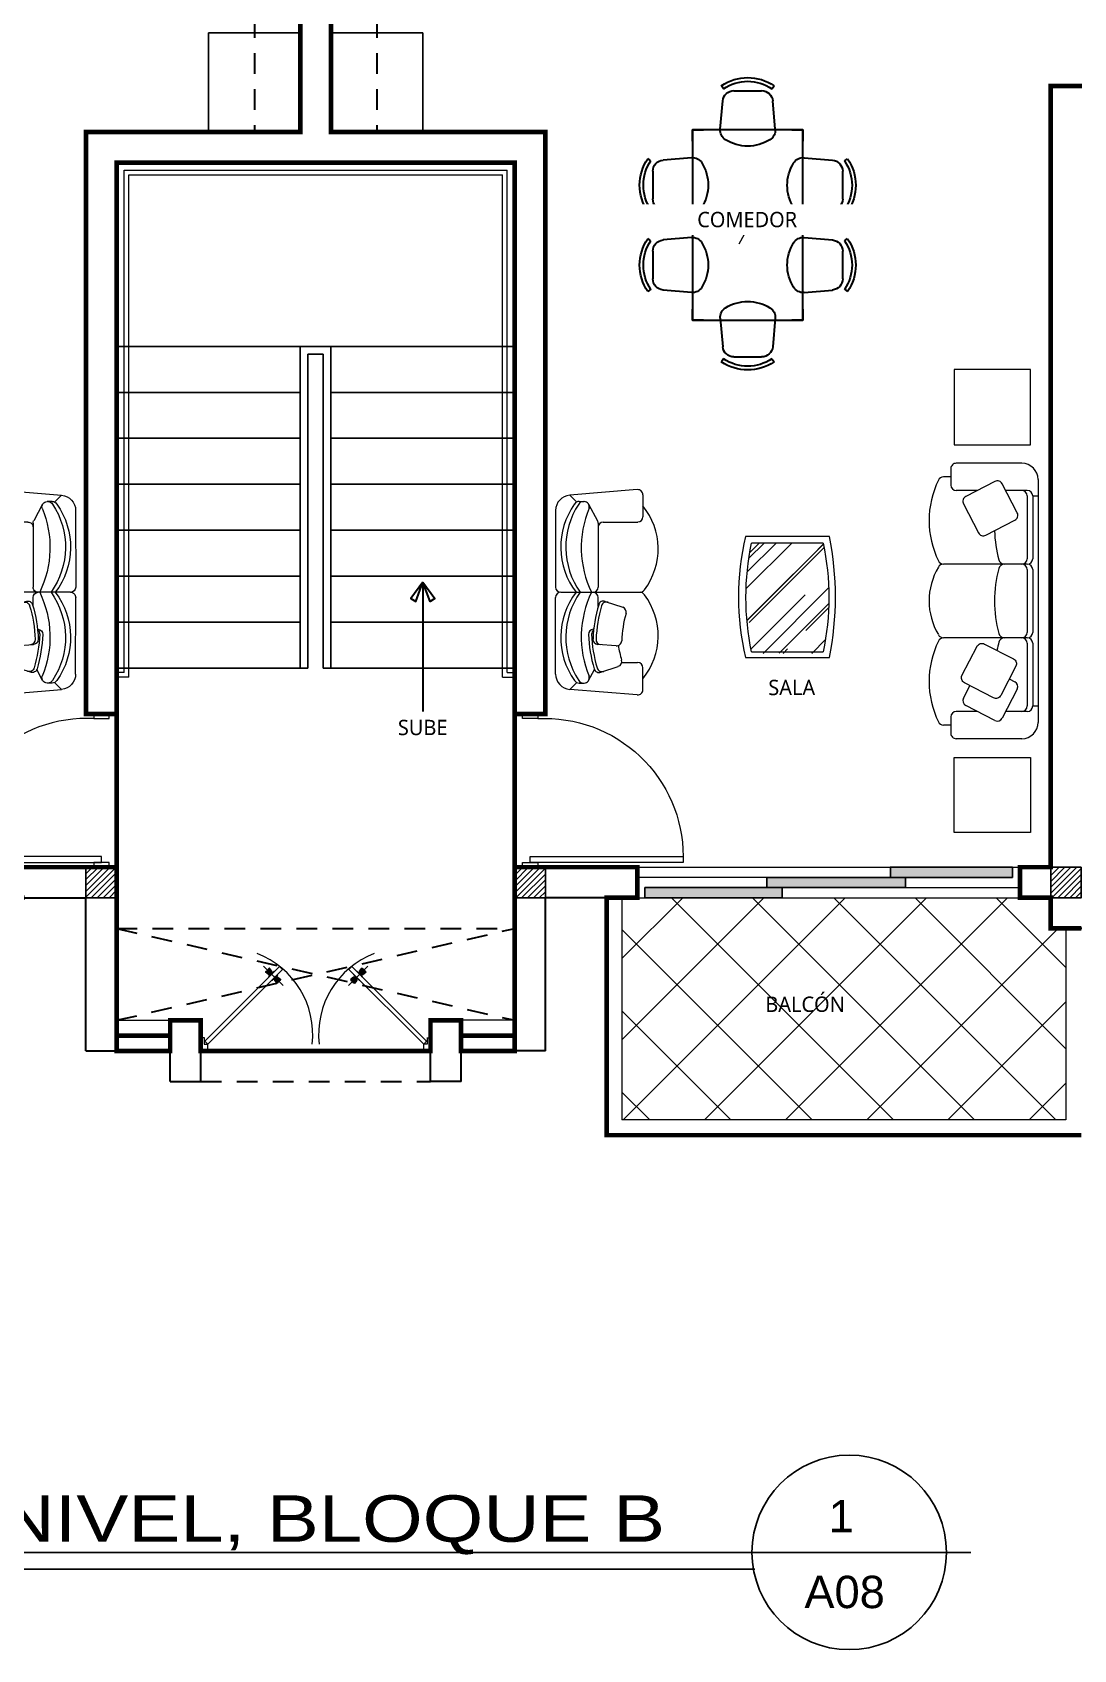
# Model space of a CAD drawing. Header units: feet. Extents: x -417 to 46, y -646 to -218.
# Drawn here: x -98.88 to -92.08, y -444.06 to -433.5 of the extents above; entities that cross this region are included whole.
import ezdxf
from ezdxf.enums import TextEntityAlignment as Align

# ---------------------------------------------------------------- set-up
doc = ezdxf.new("R2010")
doc.units = ezdxf.units.FT
doc.header["$MEASUREMENT"] = 0
doc.linetypes.add('HIDDEN', pattern=[0.375, 0.25, -0.125])
for name, color, linetype in [('00-PISOS', 30, 'Continuous'), ('AGUASNEGRAS', 4, 'Continuous'), ('COCINA', 2, 'Continuous'), ('columna', 9, 'Continuous'), ('escalera', 2, 'Continuous'), ('MB3', 8, 'Continuous'), ('PERT-VENT', 2, 'Continuous'), ('RELLENO', 8, 'Continuous'), ('textos', 7, 'Continuous'), ('TEXXT', 8, 'Continuous')]:
    doc.layers.add(name, color=color, linetype=linetype)
for name, color, linetype, lineweight in [('A-WALL', 4, 'Continuous', 25), ('closet', 8, 'Continuous', 5), ('FURN', 2, 'Continuous', 30), ('muebles', 2, 'Continuous', 5), ('muros', 4, 'Continuous', 50), ('P-SANR-FIXT', 2, 'Continuous', 9), ('Piso', 8, 'Continuous', 9), ('PUERTA', 8, 'Continuous', 9), ('puertas', 8, 'Continuous', 9), ('TXT', 2, 'Continuous', 9), ('ventana', 160, 'Continuous', 5)]:
    doc.layers.add(name, color=color, linetype=linetype, lineweight=lineweight)
doc.layers.add('CRISTAL', color=7, linetype='Continuous', true_color=0x0061c2)
doc.styles.add('ads', font='trebuc.ttf', dxfattribs={"height": 0.14})
doc.styles.add('DAMIAN', font='arial.ttf', dxfattribs={"height": 0.12})

# ---------------------------------------------------------------- blocks, each defined once
blk = doc.blocks.new('A$C4D292AF4')
at = {"layer": 'puertas'}
for points in [[(0.03, 0.05), (0.07, 0.05), (0.07, 1.05), (0.03, 1.05)], [(0, 0), (0.03, 0), (0.03, 0.1), (0, 0.1)], [(0.97, 0), (1, 0), (1, 0.1), (0.97, 0.1)]]:
    blk.add_lwpolyline(points, close=True, dxfattribs=at)
blk.add_arc((0.068, 0.147), 0.903, 357.0481, 89.8556, dxfattribs=at)
blk = doc.blocks.new('PUERTA DOBLE')
at = {"layer": 'PUERTA'}
for p, q in [((957.165, -2898.551), (957.816, -2897.899)), ((957.842, -2897.925), (957.19, -2898.576)), ((957.675, -2897.896), (957.846, -2898.067)), ((957.695, -2897.946), (957.711, -2897.932)), ((957.695, -2897.946), (957.695, -2897.948)), ((957.695, -2897.948), (957.695, -2897.949)), ((957.723, -2897.97), (957.695, -2897.948)), ((957.72, -2897.97), (957.695, -2897.949)), ((957.696, -2897.943), (957.709, -2897.931)), ((957.697, -2897.945), (957.696, -2897.943)), ((957.724, -2897.969), (957.696, -2897.946)), ((957.727, -2897.965), (957.7, -2897.941)), ((957.709, -2897.931), (957.705, -2897.934)), ((957.705, -2897.935), (957.705, -2897.934)), ((957.731, -2897.961), (957.706, -2897.936)), ((957.723, -2897.917), (957.709, -2897.931)), ((957.709, -2897.931), (957.713, -2897.926)), ((957.725, -2897.916), (957.711, -2897.932)), ((957.713, -2897.926), (957.714, -2897.926)), ((957.739, -2897.953), (957.715, -2897.927)), ((957.744, -2897.948), (957.72, -2897.922)), ((957.723, -2897.917), (957.723, -2897.918)), ((957.723, -2897.97), (957.735, -2897.957)), ((957.724, -2897.99), (957.732, -2897.977)), ((957.727, -2897.916), (957.725, -2897.916)), ((957.748, -2897.945), (957.725, -2897.917)), ((957.749, -2897.944), (957.726, -2897.916)), ((957.726, -2897.989), (957.736, -2897.973)), ((957.728, -2897.916), (957.727, -2897.916)), ((957.749, -2897.941), (957.728, -2897.916)), ((957.73, -2897.966), (957.737, -2897.959)), ((957.733, -2897.97), (957.73, -2897.966)), ((957.733, -2897.97), (957.73, -2897.966)), ((957.734, -2897.969), (957.731, -2897.965)), ((957.736, -2897.967), (957.732, -2897.964)), ((957.732, -2897.981), (957.738, -2897.971)), ((957.732, -2897.977), (957.733, -2897.977)), ((957.733, -2897.97), (957.74, -2897.961)), ((957.738, -2897.965), (957.734, -2897.961)), ((957.749, -2897.944), (957.735, -2897.957)), ((957.745, -2897.951), (957.737, -2897.959)), ((957.739, -2897.976), (957.74, -2897.969)), ((957.749, -2897.954), (957.74, -2897.961)), ((957.743, -2897.959), (957.74, -2897.956)), ((957.745, -2897.957), (957.743, -2897.953)), ((957.744, -2897.97), (957.743, -2897.966)), ((957.747, -2897.956), (957.744, -2897.952)), ((957.749, -2897.965), (957.744, -2897.964)), ((957.749, -2897.954), (957.745, -2897.951)), ((957.747, -2897.954), (957.745, -2897.952)), ((957.753, -2897.96), (957.747, -2897.961)), ((957.773, -2897.994), (957.747, -2897.968)), ((957.76, -2897.953), (957.749, -2897.959)), ((957.751, -2898.019), (957.765, -2898.009)), ((957.766, -2897.947), (957.752, -2897.957)), ((957.753, -2898.016), (957.769, -2898.006)), ((957.756, -2897.954), (957.755, -2897.954)), ((957.769, -2897.945), (957.756, -2897.954)), ((957.759, -2898.01), (957.771, -2898.004)), ((957.766, -2898.003), (957.773, -2898.002)), ((957.772, -2897.998), (957.776, -2897.998)), ((957.772, -2898.009), (957.78, -2898)), ((957.772, -2898.019), (957.785, -2898.006)), ((957.772, -2898.009), (957.776, -2898.012)), ((957.772, -2898.009), (957.776, -2898.011)), ((957.773, -2898.008), (957.777, -2898.011)), ((957.775, -2898.007), (957.778, -2898.009)), ((957.776, -2897.994), (957.777, -2897.997)), ((957.776, -2898.012), (957.783, -2898.004)), ((957.777, -2898.004), (957.78, -2898.007)), ((957.788, -2897.994), (957.78, -2898)), ((957.782, -2897.987), (957.781, -2897.995)), ((957.781, -2898.01), (957.805, -2898.035)), ((957.782, -2897.998), (957.785, -2898.002)), ((957.788, -2897.981), (957.783, -2897.992)), ((957.791, -2897.997), (957.783, -2898.004)), ((957.784, -2897.996), (957.788, -2897.999)), ((957.795, -2897.975), (957.785, -2897.99)), ((957.797, -2897.993), (957.785, -2898.006)), ((957.786, -2897.994), (957.79, -2897.997)), ((957.787, -2897.995), (957.79, -2897.998)), ((957.797, -2897.973), (957.788, -2897.986)), ((957.788, -2897.994), (957.79, -2897.997)), ((957.789, -2898.002), (957.814, -2898.026)), ((957.795, -2897.997), (957.794, -2897.997)), ((957.794, -2897.998), (957.819, -2898.021)), ((957.796, -2897.995), (957.824, -2898.017)), ((957.798, -2897.971), (957.797, -2897.97)), ((957.797, -2897.973), (957.798, -2897.971)), ((957.801, -2897.993), (957.825, -2898.012)), ((957.816, -2897.899), (957.842, -2897.925)), ((958.586, -2897.896), (958.415, -2898.067)), ((958.445, -2897.899), (958.419, -2897.925)), ((958.419, -2897.925), (959.071, -2898.576)), ((958.46, -2897.993), (958.436, -2898.012)), ((958.465, -2897.995), (958.437, -2898.017)), ((958.467, -2897.998), (958.442, -2898.021)), ((959.096, -2898.551), (958.445, -2897.899)), ((958.472, -2898.002), (958.447, -2898.026)), ((958.48, -2898.01), (958.456, -2898.035)), ((958.463, -2897.971), (958.464, -2897.97)), ((958.463, -2897.973), (958.463, -2897.971)), ((958.463, -2897.973), (958.473, -2897.986)), ((958.464, -2897.993), (958.476, -2898.006)), ((958.466, -2897.975), (958.475, -2897.99)), ((958.466, -2897.997), (958.467, -2897.997)), ((958.469, -2897.997), (958.478, -2898.004)), ((958.473, -2897.994), (958.471, -2897.997)), ((958.474, -2897.994), (958.471, -2897.997)), ((958.474, -2897.995), (958.471, -2897.998)), ((958.473, -2897.981), (958.478, -2897.992)), ((958.473, -2897.994), (958.481, -2898)), ((958.477, -2897.996), (958.473, -2897.999)), ((958.479, -2897.998), (958.475, -2898.002)), ((958.488, -2898.019), (958.476, -2898.006)), ((958.485, -2898.012), (958.478, -2898.004)), ((958.479, -2897.987), (958.48, -2897.995)), ((958.484, -2898.004), (958.48, -2898.007)), ((958.488, -2898.009), (958.481, -2898)), ((958.486, -2898.007), (958.483, -2898.009)), ((958.485, -2897.994), (958.484, -2897.997)), ((958.487, -2898.008), (958.484, -2898.011)), ((958.488, -2897.998), (958.485, -2897.998)), ((958.488, -2898.009), (958.485, -2898.012)), ((958.488, -2898.009), (958.485, -2898.011)), ((958.495, -2898.003), (958.487, -2898.002)), ((958.488, -2897.994), (958.514, -2897.968)), ((958.502, -2898.01), (958.49, -2898.004)), ((958.492, -2897.945), (958.505, -2897.954)), ((958.508, -2898.016), (958.492, -2898.006)), ((958.495, -2897.947), (958.509, -2897.957)), ((958.51, -2898.019), (958.496, -2898.009)), ((958.5, -2897.953), (958.511, -2897.959)), ((958.505, -2897.954), (958.506, -2897.954)), ((958.507, -2897.96), (958.514, -2897.961)), ((958.512, -2897.941), (958.533, -2897.916)), ((958.512, -2897.944), (958.535, -2897.916)), ((958.512, -2897.944), (958.525, -2897.957)), ((958.512, -2897.954), (958.516, -2897.951)), ((958.512, -2897.954), (958.521, -2897.961)), ((958.512, -2897.965), (958.517, -2897.964)), ((958.513, -2897.945), (958.536, -2897.917)), ((958.513, -2897.954), (958.516, -2897.952)), ((958.514, -2897.956), (958.517, -2897.952)), ((958.516, -2897.951), (958.524, -2897.959)), ((958.516, -2897.957), (958.518, -2897.953)), ((958.517, -2897.948), (958.541, -2897.922)), ((958.517, -2897.97), (958.518, -2897.966)), ((958.518, -2897.959), (958.521, -2897.956)), ((958.528, -2897.97), (958.521, -2897.961)), ((958.522, -2897.976), (958.521, -2897.969)), ((958.522, -2897.953), (958.546, -2897.927)), ((958.523, -2897.965), (958.527, -2897.961)), ((958.529, -2897.981), (958.523, -2897.971)), ((958.531, -2897.966), (958.524, -2897.959)), ((958.538, -2897.97), (958.525, -2897.957)), ((958.525, -2897.967), (958.529, -2897.964)), ((958.535, -2897.989), (958.525, -2897.973)), ((958.526, -2897.969), (958.53, -2897.965)), ((958.528, -2897.97), (958.531, -2897.966)), ((958.528, -2897.97), (958.531, -2897.966)), ((958.529, -2897.977), (958.528, -2897.977)), ((958.537, -2897.99), (958.529, -2897.977)), ((958.53, -2897.961), (958.555, -2897.936)), ((958.533, -2897.916), (958.534, -2897.916)), ((958.534, -2897.916), (958.536, -2897.916)), ((958.534, -2897.965), (958.561, -2897.941)), ((958.536, -2897.916), (958.55, -2897.932)), ((958.537, -2897.969), (958.565, -2897.946)), ((958.538, -2897.917), (958.551, -2897.931)), ((958.538, -2897.917), (958.538, -2897.918)), ((958.538, -2897.97), (958.566, -2897.948)), ((958.541, -2897.97), (958.566, -2897.949)), ((958.548, -2897.926), (958.546, -2897.926)), ((958.551, -2897.931), (958.548, -2897.926)), ((958.566, -2897.946), (958.55, -2897.932)), ((958.551, -2897.931), (958.556, -2897.934)), ((958.564, -2897.943), (958.551, -2897.931)), ((958.556, -2897.935), (958.556, -2897.934)), ((958.563, -2897.945), (958.564, -2897.943)), ((958.566, -2897.946), (958.566, -2897.948)), ((958.566, -2897.948), (958.566, -2897.949)), ((957.772, -2898.019), (957.793, -2898.046)), ((957.772, -2898.022), (957.791, -2898.046)), ((957.773, -2898.018), (957.796, -2898.045)), ((957.777, -2898.015), (957.8, -2898.04)), ((957.793, -2898.046), (957.792, -2898.046)), ((957.795, -2898.046), (957.793, -2898.046)), ((957.795, -2898.046), (957.809, -2898.03)), ((957.797, -2898.044), (957.798, -2898.044)), ((957.798, -2898.044), (957.81, -2898.031)), ((957.806, -2898.036), (957.807, -2898.036)), ((957.81, -2898.031), (957.807, -2898.036)), ((957.825, -2898.016), (957.809, -2898.03)), ((957.823, -2898.018), (957.81, -2898.031)), ((957.81, -2898.031), (957.815, -2898.028)), ((957.815, -2898.028), (957.815, -2898.026)), ((957.815, -2898.027), (957.815, -2898.027)), ((957.823, -2898.018), (957.823, -2898.017)), ((957.825, -2898.012), (957.825, -2898.014)), ((957.825, -2898.014), (957.825, -2898.016)), ((958.436, -2898.012), (958.436, -2898.014)), ((958.436, -2898.014), (958.436, -2898.016)), ((958.436, -2898.016), (958.452, -2898.03)), ((958.437, -2898.018), (958.438, -2898.017)), ((958.437, -2898.018), (958.45, -2898.031)), ((958.446, -2898.028), (958.445, -2898.026)), ((958.446, -2898.027), (958.446, -2898.027)), ((958.45, -2898.031), (958.446, -2898.028)), ((958.45, -2898.031), (958.454, -2898.036)), ((958.463, -2898.044), (958.45, -2898.031)), ((958.466, -2898.046), (958.452, -2898.03)), ((958.455, -2898.036), (958.454, -2898.036)), ((958.484, -2898.015), (958.461, -2898.04)), ((958.464, -2898.044), (958.463, -2898.044)), ((958.487, -2898.018), (958.465, -2898.045)), ((958.466, -2898.046), (958.468, -2898.046)), ((958.488, -2898.019), (958.468, -2898.046)), ((958.468, -2898.046), (958.469, -2898.046)), ((958.489, -2898.022), (958.469, -2898.046)), ((957.16, -2898.52), (957.13, -2898.52)), ((957.16, -2898.517), (957.16, -2898.576)), ((957.19, -2898.576), (957.165, -2898.551)), ((959.071, -2898.576), (959.096, -2898.551)), ((959.101, -2898.517), (959.101, -2898.576)), ((959.101, -2898.52), (959.13, -2898.52)), ((957.19, -2898.635), (957.13, -2898.635)), ((957.16, -2898.576), (957.19, -2898.576)), ((957.19, -2898.635), (957.19, -2898.576)), ((959.071, -2898.635), (959.071, -2898.576)), ((959.101, -2898.576), (959.071, -2898.576)), ((959.071, -2898.635), (959.13, -2898.635))]:
    blk.add_line(p, q, dxfattribs=at)
at = {"layer": 'PUERTA', "extrusion": (0, 0, -1)}
for centre, radius, start, end in [((-957.349, -2898.492), 0.756, 111.0667, 186.4155), ((-958.912, -2898.492), 0.756, 353.5845, 68.9333), ((-957.721, -2897.967), 0.00261, 243.4349, 296.5651), ((-957.725, -2897.992), 0.00166, 315, 45), ((-957.728, -2897.965), 0.00166, 225, 315), ((-957.734, -2897.971), 0.00261, 296.565, 26.565), ((-957.731, -2897.974), 0.00261, 153.4349, 225), ((-957.744, -2897.949), 0.00261, 116.565, 243.4349), ((-957.746, -2897.942), 0.00261, 153.4349, 225), ((-957.75, -2897.955), 0.00166, 45, 135), ((-957.753, -2897.952), 0.00261, 243.4349, 296.5651), ((-957.768, -2898.011), 0.00332, 45, 108.4349), ((-957.77, -2898.008), 0.00261, 206.565, 315), ((-957.77, -2897.946), 0.00166, 45, 135), ((-957.789, -2897.989), 0.00166, 315, 45), ((-957.785, -2897.991), 0.00261, 153.4349, 225), ((-957.792, -2897.998), 0.00166, 45, 135), ((-957.799, -2897.995), 0.00166, 44.6517, 134.6517), ((-958.461, -2897.995), 0.00166, 45.3483, 135.3483), ((-958.468, -2897.998), 0.00166, 45, 135), ((-958.472, -2897.989), 0.00166, 135, 225), ((-958.475, -2897.991), 0.00261, 315, 26.5651), ((-958.491, -2898.008), 0.00261, 225, 333.435), ((-958.491, -2897.946), 0.00166, 45, 135), ((-958.493, -2898.011), 0.00332, 71.5651, 135), ((-958.508, -2897.952), 0.00261, 243.4349, 296.5651), ((-958.511, -2897.955), 0.00166, 45, 135), ((-958.515, -2897.942), 0.00261, 315, 26.5651), ((-958.517, -2897.949), 0.00261, 296.5651, 63.435), ((-958.53, -2897.974), 0.00261, 315, 26.5651), ((-958.527, -2897.971), 0.00261, 153.435, 243.435), ((-958.532, -2897.965), 0.00166, 225, 315), ((-958.536, -2897.992), 0.00166, 135, 225), ((-958.54, -2897.967), 0.00261, 243.4349, 296.5651), ((-957.75, -2898.017), 0.00166, 225, 315), ((-957.773, -2898.021), 0.00166, 315, 45), ((-957.777, -2898.014), 0.00261, 296.565, 26.565), ((-958.484, -2898.014), 0.00261, 153.435, 243.435), ((-958.487, -2898.021), 0.00166, 135, 225), ((-958.511, -2898.017), 0.00166, 225, 315)]:
    blk.add_arc(centre, radius, start, end, dxfattribs=at)
blk = doc.blocks.new('A$C074D4DC8')
at = {"layer": 'FURN'}
blk.add_line((0.0418, 0.3424), (0.0418, -0.1979), dxfattribs=at)
for points in [[(0.0418, 0.3424), (-0.0084, 0.2735), (0.0117, 0.2615), (0.0418, 0.3424)], [(0.0418, 0.3424), (0.0919, 0.2735), (0.0719, 0.2615), (0.0418, 0.3424)]]:
    blk.add_lwpolyline(points, dxfattribs=at)
blk = doc.blocks.new('A$C45091238')
for points in [[(0.846, 0.067), (1.753, 0.067), (1.753, 0.133), (0.846, 0.133)], [(1.653, 0.133), (2.45, 0.133), (2.45, 0.2), (1.653, 0.2)], [(0.05, 0), (0.946, 0), (0.946, 0.067), (0.05, 0.067)]]:
    blk.add_hatch(color=256).paths.add_polyline_path(points)
at = {"layer": 'PERT-VENT', "extrusion": (-6.28888e-16, -1.94037e-15, -1)}
for points in [[(-0.846, 0.067), (-1.753, 0.067), (-1.753, 0.133), (-0.846, 0.133)], [(-1.653, 0.133), (-2.45, 0.133), (-2.45, 0.2), (-1.653, 0.2)], [(-0.05, 0), (-0.946, 0), (-0.946, 0.067), (-0.05, 0.067)]]:
    blk.add_lwpolyline(points, close=True, dxfattribs=at)
at = {"layer": 'Piso'}
for p, q in [((0, 0.2), (2.5, 0.2)), ((0, 0), (2.5, 0))]:
    blk.add_line(p, q, dxfattribs=at)
at = {"layer": 'Piso', "extrusion": (-6.28888e-16, -1.94037e-15, -1)}
for p, q in [((0.896, 0.133), (0, 0.133)), ((1.753, 0.067), (2.5, 0.067))]:
    blk.add_line(p, q, dxfattribs=at)
blk = doc.blocks.new('A$C6E953964')
at = {"layer": 'muebles'}
for p, q in [((1.358, 1.876), (1.206, 1.724)), ((1.432, 1.873), (1.859, 1.37)), ((1.316, 1.543), (1.206, 1.653)), ((1.527, 1.466), (1.366, 1.546)), ((1.666, 1.438), (1.552, 1.404)), ((1.751, 1.39), (1.716, 1.426)), ((1.239, 1.39), (1.356, 1.253)), ((1.859, 1.37), (1.763, 1.37)), ((1.252, 0.639), (0.704, 1.187)), ((1.008, 1.008), (0.928, 1.169)), ((1.279, 1.121), (1.282, 1.118)), ((1.85, 1.167), (1.323, 0.639)), ((1.091, 0.994), (1.029, 0.932)), ((0.519, 0.422), (0.959, 0.862)), ((0.015, 0.533), (0.167, 0.686)), ((0.475, 0.449), (0.238, 0.686)), ((0.724, 0.041), (1.252, 0.568)), ((0.018, 0.459), (0.521, 0.032)), ((0.453, 0.225), (0.506, 0.401)), ((0.501, 0.14), (0.465, 0.175)), ((0.521, 0.032), (0.521, 0.128))]:
    blk.add_line(p, q, dxfattribs=at)
for centre, radius, start, end in [((1.393, 1.841), 0.05, 40.2921, 135), ((1.346, 1.144), 0.659, 95.5762, 172.3053), ((1.241, 1.689), 0.05, 135, 225), ((0.355, 2.044), 1.078, 323.4757, 331.2045), ((1.343, 1.501), 0.05, 63.7448, 151.2045), ((1.478, 1.435), 0.05, 331.5028, 63.7448), ((1.505, 1.421), 0.05, 331.5542, 63.7448), ((1.68, 1.39), 0.05, 45, 153.7448), ((1.686, 1.385), 0.05, 343.3506, 45), ((0.429, 2.18), 1.078, 298.7955, 313.14), ((0.711, 1.797), 1.001, 289.1764, 337.4282), ((0.992, 1.521), 0.758, 279.5275, 348.5153), ((1.054, 1.459), 0.72, 277.3329, 350.6734), ((1.201, 1.357), 0.05, 40.5997, 133.14), ((0.355, 2.044), 1.328, 317.1583, 331.5028), ((1.299, 1.243), 0.05, 312.8417, 40.5997), ((0.355, 2.044), 1.358, 317.2097, 331.5542), ((1.716, 1.355), 0.05, 345.2193, 45), ((1.744, 1.273), 0.15, 315, 40.2921), ((0.747, 0.545), 0.659, 97.6947, 174.4238), ((0.67, 1.15), 0.05, 45, 103.6093), ((0.741, 1.221), 0.05, 166.3907, 225), ((0.973, 1.192), 0.05, 118.7955, 206.2552), ((0.429, 2.18), 1.328, 298.4972, 312.8417), ((0.429, 2.18), 1.358, 298.4458, 312.7903), ((1.315, 1.156), 0.05, 229.4003, 317.2097), ((1.292, 1.175), 0.05, 262.286, 317.1583), ((1.318, 1.22), 0.05, 312.7903, 40.5997), ((1.039, 1.057), 0.05, 206.2552, 298.4972), ((1.053, 1.03), 0.05, 206.2552, 298.4458), ((0.094, 1.18), 1.001, 292.5718, 340.8236), ((0.994, 0.826), 0.05, 45, 135), ((1.065, 0.897), 0.05, 135, 225), ((0.202, 0.65), 0.05, 45, 135), ((0.37, 0.899), 0.758, 281.4847, 350.4725), ((0.432, 0.837), 0.72, 279.3266, 352.6671), ((1.217, 0.604), 0.05, 315, 45), ((1.287, 0.674), 0.05, 225, 315), ((0.05, 0.498), 0.05, 135, 229.7079), ((0.51, 0.484), 0.05, 225, 315), ((0.554, 0.387), 0.05, 135, 163.0552), ((0.501, 0.211), 0.05, 116.2552, 225), ((0.507, 0.205), 0.05, 225, 286.6494), ((0.536, 0.175), 0.05, 225, 284.7807), ((0.618, 0.147), 0.15, 229.7079, 315)]:
    blk.add_arc(centre, radius, start, end, dxfattribs=at)
blk = doc.blocks.new('A$C5D053580')
at = {"color": 8}
for p, q in [((0.761, 1.017), (0.69, 1.123)), ((0.845, 0.914), (0.753, 1.083)), ((0.855, 1.016), (0.772, 1.159))]:
    blk.add_line(p, q, dxfattribs=at)
at = {"layer": 'FURN'}
for p, q in [((0.608, 2.04, -0.375), (0.592, 2.062, -0.375)), ((0.884, 2.026, -0.375), (0.683, 2.026, -0.375)), ((0.96, 2.04, -0.375), (0.975, 2.062, -0.375)), ((0.585, 1.746, -0.375), (0.602, 1.952, -0.375)), ((0.983, 1.746, -0.375), (0.965, 1.952, -0.375)), ((0.082, 1.516, -0.375), (0.059, 1.532, -0.375)), ((0.375, 1.54, -0.375), (0.169, 1.522, -0.375)), ((1.192, 1.54, -0.375), (1.398, 1.523, -0.375)), ((1.486, 1.517, -0.375), (1.508, 1.533, -0.375)), ((0.095, 1.441, -0.375), (0.095, 1.24, -0.375)), ((1.472, 1.442, -0.375), (1.472, 1.241, -0.375)), ((0.082, 1.164, -0.375), (0.059, 1.149, -0.375)), ((0.375, 1.141, -0.375), (0.169, 1.159, -0.375)), ((1.192, 1.142, -0.375), (1.398, 1.16, -0.375)), ((1.486, 1.165, -0.375), (1.508, 1.15, -0.375)), ((0.082, 0.937, -0.375), (0.059, 0.953, -0.375)), ((0.375, 0.96, -0.375), (0.169, 0.943, -0.375)), ((1.192, 0.96, -0.375), (1.398, 0.943, -0.375)), ((1.486, 0.937, -0.375), (1.508, 0.953, -0.375)), ((0.095, 0.862, -0.375), (0.095, 0.661, -0.375)), ((1.472, 0.862, -0.375), (1.472, 0.661, -0.375)), ((0.082, 0.585, -0.375), (0.059, 0.57, -0.375)), ((0.375, 0.562, -0.375), (0.169, 0.58, -0.375)), ((1.192, 0.562, -0.375), (1.398, 0.58, -0.375)), ((1.486, 0.585, -0.375), (1.508, 0.57, -0.375)), ((0.585, 0.375, -0.375), (0.602, 0.169, -0.375)), ((0.983, 0.375, -0.375), (0.965, 0.169, -0.375)), ((0.608, 0.082, -0.375), (0.592, 0.059, -0.375)), ((0.884, 0.095, -0.375), (0.683, 0.095, -0.375)), ((0.96, 0.082, -0.375), (0.975, 0.059, -0.375))]:
    blk.add_line(p, q, dxfattribs=at)
at = {"layer": 'FURN', "linetype": 'Continuous'}
for p, q in [((0.384, 1.741, 0.375), (1.184, 1.741, 0.375)), ((0.384, 0.361, 0.375), (0.384, 1.741, 0.375)), ((1.184, 1.741, 0.375), (1.184, 0.361, 0.375)), ((1.184, 0.361, 0.375), (0.384, 0.361, 0.375))]:
    blk.add_line(p, q, dxfattribs=at)
at = {"layer": 'FURN'}
for centre, radius, start, end in [((0.784, 1.782, -0.375), 0.339, 55.6197, 124.3803), ((0.683, 1.945, -0.375), 0.0813, 90, 175.0303), ((0.784, 1.782, -0.375), 0.312, 55.6197, 124.3803), ((0.884, 1.945, -0.375), 0.0813, 4.9697, 90), ((0.665, 1.739, -0.375), 0.0813, 175.0303, 238.407), ((0.784, 1.931, -0.375), 0.307, 238.407, 301.593), ((0.902, 1.739, -0.375), 0.0813, 301.593, 4.9697), ((0.339, 1.34, -0.375), 0.339, 145.6197, 214.3803), ((0.382, 1.459, -0.375), 0.0813, 31.593, 94.9697), ((1.185, 1.46, -0.375), 0.0813, 85.0303, 148.407), ((1.229, 1.341, -0.375), 0.339, 325.6197, 34.3803), ((0.339, 1.34, -0.375), 0.312, 145.6197, 214.3803), ((0.176, 1.441, -0.375), 0.0813, 94.9697, 180), ((0.19, 1.34, -0.375), 0.307, 328.407, 31.593), ((1.378, 1.341, -0.375), 0.307, 148.407, 211.593), ((1.391, 1.442, -0.375), 0.0813, 0, 85.0303), ((1.229, 1.341, -0.375), 0.312, 325.6197, 34.3803), ((0.176, 1.24, -0.375), 0.0813, 180, 265.0303), ((0.382, 1.222, -0.375), 0.0813, 265.0303, 328.407), ((1.185, 1.223, -0.375), 0.0813, 211.593, 274.9697), ((1.391, 1.241, -0.375), 0.0813, 274.9697, 0), ((0.339, 0.761, -0.375), 0.339, 145.6197, 214.3803), ((0.176, 0.862, -0.375), 0.0813, 94.9697, 180), ((0.382, 0.88, -0.375), 0.0813, 31.593, 94.9697), ((1.185, 0.88, -0.375), 0.0813, 85.0303, 148.407), ((1.391, 0.862, -0.375), 0.0813, 0, 85.0303), ((1.229, 0.761, -0.375), 0.339, 325.6197, 34.3803), ((0.339, 0.761, -0.375), 0.312, 145.6197, 214.3803), ((0.19, 0.761, -0.375), 0.307, 328.407, 31.593), ((1.378, 0.761, -0.375), 0.307, 148.407, 211.593), ((1.229, 0.761, -0.375), 0.312, 325.6197, 34.3803), ((0.176, 0.661, -0.375), 0.0813, 180, 265.0303), ((0.382, 0.643, -0.375), 0.0813, 265.0303, 328.407), ((1.185, 0.643, -0.375), 0.0813, 211.593, 274.9697), ((1.391, 0.661, -0.375), 0.0813, 274.9697, 0), ((0.784, 0.19, -0.375), 0.307, 58.407, 121.593), ((0.665, 0.382, -0.375), 0.0813, 121.593, 184.9697), ((0.902, 0.382, -0.375), 0.0813, 355.0303, 58.407), ((0.683, 0.176, -0.375), 0.0813, 184.9697, 270), ((0.884, 0.176, -0.375), 0.0813, 270, 355.0303), ((0.784, 0.339, -0.375), 0.339, 235.6197, 304.3803), ((0.784, 0.339, -0.375), 0.312, 235.6197, 304.3803)]:
    blk.add_arc(centre, radius, start, end, dxfattribs=at)
at = {"layer": 'FURN', "linetype": 'Continuous'}
for points in [[(0.384, 1.741, -0.375), (0.384, 1.741, 0.375), (0.384, 1.661, 0.375), (0.384, 1.701, -0.375)], [(0.464, 1.741, 0.375), (0.424, 1.741, -0.375), (0.384, 1.741, -0.375), (0.384, 1.741, 0.375)], [(1.184, 0.361, 0.425), (0.384, 0.361, 0.425), (0.384, 1.741, 0.425), (1.184, 1.741, 0.425)], [(1.104, 1.741, 0.375), (1.144, 1.741, -0.375), (1.184, 1.741, -0.375), (1.184, 1.741, 0.375)], [(1.184, 1.741, -0.375), (1.184, 1.741, 0.375), (1.184, 1.661, 0.375), (1.184, 1.701, -0.375)], [(0.384, 0.361, -0.375), (0.384, 0.361, 0.375), (0.384, 0.441, 0.375), (0.384, 0.401, -0.375)], [(0.464, 0.361, 0.375), (0.424, 0.361, -0.375), (0.384, 0.361, -0.375), (0.384, 0.361, 0.375)], [(1.104, 0.361, 0.375), (1.144, 0.361, -0.375), (1.184, 0.361, -0.375), (1.184, 0.361, 0.375)], [(1.184, 0.361, -0.375), (1.184, 0.361, 0.375), (1.184, 0.441, 0.375), (1.184, 0.401, -0.375)]]:
    blk.add_3dface(points, dxfattribs=at)
blk = doc.blocks.new('A$C4CC40D8E')
at = {"layer": 'muebles'}
for p, q in [((0.15, 2.525, 0.013), (0.75, 2.525, 0.013)), ((0, 0.15, 0.013), (0, 2.375, 0.013)), ((0.8, 2.325, 0.013), (0.8, 2.475, 0.013)), ((0.8, 2.4, 0.013), (0.868, 2.4, 0.013)), ((0.05, 2.225, 0.013), (0, 2.225, 0.013)), ((0.05, 1.65, 0.013), (0.05, 2.225, 0.013)), ((0.1, 2.275, 0.013), (0.297, 2.275, 0.013)), ((0.1, 1.65, 0.013), (0.1, 2.225, 0.013)), ((0.191, 2.07, 0.013), (0.329, 2.337, 0.013)), ((0.396, 2.358, 0.013), (0.663, 2.221, 0.013)), ((0.557, 2.275, 0.013), (0.75, 2.275, 0.013)), ((0.684, 2.153, 0.013), (0.625, 2.039, 0.013)), ((0.264, 1.976, 0.013), (0.213, 2.003, 0.013)), ((0.05, 0.975, 0.013), (0.05, 1.55, 0.013)), ((0.1, 1.6, 0.013), (0.869, 1.6, 0.013)), ((0.1, 0.975, 0.013), (0.1, 1.55, 0.013)), ((0.1, 0.925, 0.013), (0.869, 0.925, 0.013)), ((0.05, 0.3, 0.013), (0.05, 0.875, 0.013)), ((0.1, 0.3, 0.013), (0.1, 0.875, 0.013)), ((0.05, 0.3, 0.013), (0, 0.3, 0.013)), ((0.1, 0.25, 0.013), (0.297, 0.25, 0.013)), ((0.557, 0.25, 0.013), (0.75, 0.25, 0.013)), ((0.8, 0.05, 0.013), (0.8, 0.2, 0.013)), ((0.8, 0.125, 0.013), (0.868, 0.125, 0.013)), ((0.15, 0, 0.013), (0.75, 0, 0.013))]:
    blk.add_line(p, q, dxfattribs=at)
at = {"layer": 'muebles', "elevation": 0.013}
for points in [[(0.698, 1.945), (0.56, 1.678, -0.414214), (0.493, 1.657), (0.226, 1.794, -0.414214), (0.205, 1.861), (0.342, 2.128, -0.414214), (0.41, 2.15), (0.676, 2.012, -0.414214)], [(0.684, 0.372), (0.547, 0.638, 0.414214), (0.48, 0.66), (0.213, 0.522, 0.414214), (0.191, 0.455), (0.329, 0.188, 0.414214), (0.396, 0.167), (0.663, 0.304, 0.414214)]]:
    blk.add_lwpolyline(points, format="xyb", close=True, dxfattribs=at)
at = {"layer": 'muebles'}
for centre, radius, start, end in [((0.15, 2.375, 0.013), 0.15, 90, 180), ((0.75, 2.475, 0.013), 0.05, 360, 90), ((0.868, 2.35, 0.013), 0.05, 23.8847, 90), ((0.1, 2.225, 0.013), 0.05, 90, 180), ((0.15, 2.225, 0.013), 0.05, 90, 180), ((0.373, 2.314, 0.013), 0.05, 62.7398, 152.7398), ((0.75, 2.325, 0.013), 0.05, 270, 360), ((0.162, 2, 0.013), 0.838, 333.776, 26.224), ((0.64, 2.176, 0.013), 0.05, 332.7398, 62.7398), ((0.236, 2.047, 0.013), 0.05, 152.7398, 242.7398), ((0.1, 1.65, 0.013), 0.05, 180, 270), ((0.15, 1.65, 0.013), 0.05, 180, 270), ((0.311, 1.65, 0.013), 0.05, 270, 347.1604), ((-0.718, 1.937, 0.013), 1.118, 344.5029, 348.573), ((0.1, 1.55, 0.013), 0.05, 90, 180), ((0.15, 1.55, 0.013), 0.05, 90, 180), ((0.311, 1.55, 0.013), 0.05, 12.8396, 90), ((-0.718, 1.262, 0.013), 1.118, 344.5029, 15.4971), ((0.868, 1.65, 0.013), 0.05, 270, 336.1153), ((0.869, 1.55, 0.013), 0.05, 25.9445, 90), ((0.399, 1.262, 0.013), 0.601, 329.0457, 30.9543), ((0.1, 0.975, 0.013), 0.05, 180, 270), ((0.1, 0.875, 0.013), 0.05, 90, 180), ((0.15, 0.975, 0.013), 0.05, 180, 270), ((0.15, 0.875, 0.013), 0.05, 90, 180), ((0.311, 0.975, 0.013), 0.05, 270, 347.1604), ((0.311, 0.875, 0.013), 0.05, 12.8396, 90), ((0.868, 0.875, 0.013), 0.05, 23.8847, 90), ((0.869, 0.975, 0.013), 0.05, 270, 334.0555), ((0.162, 0.525, 0.013), 0.838, 333.776, 26.224), ((-0.718, 0.587, 0.013), 1.118, 1.5948, 15.4971), ((0.1, 0.3, 0.013), 0.05, 180, 270), ((0.15, 0.3, 0.013), 0.05, 180, 270), ((0.15, 0.15, 0.013), 0.15, 180, 270), ((0.75, 0.2, 0.013), 0.05, 0, 90), ((0.868, 0.175, 0.013), 0.05, 270, 336.1153), ((0.75, 0.05, 0.013), 0.05, 270, 0)]:
    blk.add_arc(centre, radius, start, end, dxfattribs=at)
blk = doc.blocks.new('A$C00990124')
at = {"layer": 'RELLENO', "ltscale": 0.4}
h = blk.add_hatch(dxfattribs=at)
h.set_pattern_fill('AR-RROOF', color=256, scale=0.008831, angle=585, style=0)
h.set_pattern_definition([(315, (-222.8446, 143.9424), (0.19032512, -0.50753365), [3.3645046, -0.4486006, 1.1215015, -0.2243003]), (315, (-222.71296, 143.65215), (-0.36954794, -0.0523394), [0.6729009, -0.0740191, 1.3458018, -0.1682252]), (315, (-222.90011, 143.72828), (0.71847733, -0.93100705), [1.79440245, -0.3140204, 0.8972012, -0.2243003])])
h.paths.add_polyline_path([(0.548, 0.748), (0.08, 0.748, 0.101119), (0.08, 0.028), (0.548, 0.028, 0.101119)])
at = {"layer": 'muebles'}
for p, q in [((0.08, 0.748, 449.107), (0.548, 0.748, 449.107)), ((0.548, 0.038, 449.107), (0.08, 0.038, 449.107))]:
    blk.add_line(p, q, dxfattribs=at)
at = {"layer": 'muebles', "elevation": 449.107}
blk.add_lwpolyline([(0.04, 0.791), (0.587, 0.791, -0.117641), (0.587, 0), (0.04, 0, -0.100473), (0.04, 0.791)], format="xyb", close=True, dxfattribs=at)
at = {"layer": 'muebles'}
for centre, start, end in [((1.791, 0.393, 449.107), 168.2811, 191.7189), ((-1.162, 0.393, 449.107), 348.2811, 11.7189)]:
    blk.add_arc(centre, 1.747, start, end, dxfattribs=at)
blk = doc.blocks.new('A$C6EAA0F0B')
at = {"layer": 'CRISTAL', "const_width": 0.03}
blk.add_lwpolyline([(0, 0.1), (0.35, 0.1)], dxfattribs=at)
at = {"layer": 'P-SANR-FIXT', "extrusion": (-2.36783e-12, 8.94772e-16, -1)}
blk.add_line((0, 0.2), (0.35, 0.2), dxfattribs=at)
at = {"layer": 'P-SANR-FIXT'}
blk.add_line((0, 0), (0.35, 0), dxfattribs=at)
blk = doc.blocks.new('A$C260D6B89')
at = {"layer": 'Piso'}
h = blk.add_hatch(dxfattribs=at)
h.set_pattern_fill('NET', color=256, scale=3, angle=45, style=0)
h.set_pattern_definition([(45, (-199.40723, 127.46605), (-0.26516504, 0.26516504), []), (135, (-199.40723, 127.46605), (-0.26516504, -0.26516504), [])])
h.paths.add_polyline_path([(15.8, 0.1), (15.8, 1.35), (15.7, 1.35), (15.7, 1.55), (12.9, 1.55), (12.9, 0.1)])
at = {"layer": 'A-WALL', "lineweight": 35, "extrusion": (-2.36783e-12, 8.94772e-16, -1)}
for p, q in [((10.8, 6.55), (10.8, 9.95)), ((11, 6.55), (11, 9.95)), ((9.4, 6.55), (9.4, 2.75)), ((9.4, 6.55), (10.8, 6.55)), ((11, 6.55), (12.4, 6.55)), ((12.4, 6.55), (12.4, 2.75)), ((9.6, 2.75), (9.6, 6.35)), ((9.6, 6.35), (12.2, 6.35)), ((12.2, 2.75), (12.2, 6.35)), ((9.4, 2.75), (9.6, 2.75)), ((9.6, 1.75), (8.8, 1.75)), ((9.6, 0.55), (9.6, 1.75)), ((12.2, 0.55), (12.2, 1.75)), ((8.8, 1.55), (9.4, 1.55)), ((9.4, 0.55), (9.4, 1.55)), ((12.4, 0.55), (12.4, 1.55)), ((9.4, 0.55), (9.6, 0.55)), ((12.4, 0.55), (12.2, 0.55))]:
    blk.add_line(p, q, dxfattribs=at)
at = {"layer": 'A-WALL', "lineweight": 35, "extrusion": (-2.36659e-12, 8.94772e-16, -1)}
for p, q in [((15.7, 1.75), (15.7, 6.85)), ((15.7, 6.85), (17.7, 6.85)), ((12.2, 1.75), (13, 1.75)), ((13, 1.75), (13, 1.55)), ((15.5, 1.75), (15.7, 1.75)), ((13, 1.55), (12.4, 1.55)), ((15.5, 1.55), (15.7, 1.55))]:
    blk.add_line(p, q, dxfattribs=at)
at = {"layer": 'A-WALL', "lineweight": 35}
for p, q in [((12.4, 2.75), (12.2, 2.75)), ((15.5, 1.75), (15.5, 1.55)), ((9.95, 0.35), (9.95, 0.75)), ((9.95, 0.75), (10.15, 0.75)), ((10.15, 0.35), (10.15, 0.75)), ((11.65, 0.35), (11.65, 0.75)), ((11.85, 0.75), (11.65, 0.75)), ((11.85, 0.35), (11.85, 0.75)), ((9.95, 0.35), (10.15, 0.35)), ((11.85, 0.35), (11.65, 0.35))]:
    blk.add_line(p, q, dxfattribs=at)
at = {"layer": 'A-WALL', "lineweight": 35, "extrusion": (2.36783e-12, 8.94772e-16, -1)}
for p, q in [((15.7, 1.35), (15.7, 1.55)), ((16.5, 1.35), (15.7, 1.35))]:
    blk.add_line(p, q, dxfattribs=at)
at = {"layer": 'AGUASNEGRAS', "extrusion": (-2.36659e-12, 8.94772e-16, -1)}
blk.add_line((13, 1.75), (13, 1.55), dxfattribs=at)
at = {"layer": 'closet'}
for p, q in [((9.65, 3.02), (9.65, 6.3)), ((9.65, 6.3), (12.15, 6.3)), ((9.68, 2.99), (9.68, 6.27)), ((9.68, 6.27), (12.12, 6.27)), ((12.12, 2.99), (12.12, 6.27)), ((12.15, 3.02), (12.15, 6.3)), ((9.65, 3.02), (9.6, 3.02)), ((9.68, 2.99), (9.6, 2.99)), ((12.12, 2.99), (12.2, 2.99)), ((12.15, 3.02), (12.2, 3.02))]:
    blk.add_line(p, q, dxfattribs=at)
at = {"layer": 'COCINA', "extrusion": (-2.36783e-12, 8.94772e-16, -1)}
for q in [(10.8, 7.197), (10.2, 6.55)]:
    blk.add_line((10.2, 7.197), q, dxfattribs=at)
at = {"layer": 'COCINA', "extrusion": (-2.36659e-12, 8.94772e-16, -1)}
for p, q in [((11.6, 7.197), (10.997, 7.197)), ((10.999, 7.199), (11.599, 7.197)), ((11.6, 7.197), (11.6, 6.55))]:
    blk.add_line(p, q, dxfattribs=at)
at = {"layer": 'escalera'}
for p, q in [((9.6, 5.15), (10.8, 5.15)), ((10.8, 3.05), (10.8, 5.15)), ((10.8, 5.15), (11, 5.15)), ((10.85, 3.05), (10.85, 5.1)), ((10.85, 5.1), (10.95, 5.1)), ((10.95, 3.05), (10.95, 5.1)), ((11, 5.15), (12.2, 5.15)), ((11, 3.05), (11, 5.15)), ((9.6, 4.85), (10.8, 4.85)), ((11, 4.85), (12.2, 4.85)), ((9.6, 4.55), (10.8, 4.55)), ((11, 4.55), (12.2, 4.55)), ((9.6, 4.25), (10.8, 4.25)), ((11, 4.25), (12.2, 4.25)), ((9.6, 3.95), (10.8, 3.95)), ((11, 3.95), (12.2, 3.95)), ((9.6, 3.65), (10.8, 3.65)), ((11, 3.65), (12.2, 3.65)), ((9.6, 3.35), (10.8, 3.35)), ((11, 3.35), (12.2, 3.35)), ((9.6, 3.05), (10.8, 3.05)), ((10.8, 3.05), (10.85, 3.05)), ((10.95, 3.05), (11, 3.05)), ((11, 3.05), (12.2, 3.05))]:
    blk.add_line(p, q, dxfattribs=at)
at = {"layer": 'MB3', "linetype": 'HIDDEN', "lineweight": 35, "ltscale": 0.54, "extrusion": (-2.36783e-12, 8.94772e-16, -1)}
blk.add_line((10.5, 9.65), (10.5, 6.55), dxfattribs=at)
at = {"layer": 'MB3', "linetype": 'HIDDEN', "lineweight": 35, "ltscale": 0.54, "extrusion": (-2.36659e-12, 8.94772e-16, -1)}
blk.add_line((11.3, 9.65), (11.3, 6.55), dxfattribs=at)
at = {"layer": 'MB3', "linetype": 'HIDDEN', "lineweight": 35, "ltscale": 0.54}
blk.add_line((10.15, 0.35), (11.65, 0.35), dxfattribs=at)
at = {"layer": 'muebles', "elevation": 449.121}
for points in [[(15.069, 4.508), (15.568, 4.508), (15.568, 4.998), (15.069, 4.998)], [(15.069, 2.467), (15.568, 2.467), (15.568, 1.977), (15.069, 1.977)]]:
    blk.add_lwpolyline(points, close=True, dxfattribs=at)
at = {"layer": 'P-SANR-FIXT'}
for p, q in [((12.8, 1.55), (12.8, 0)), ((12.9, 1.55), (12.9, 0.1)), ((15.8, 1.35), (15.8, 0.1)), ((15.8, 0.1), (12.9, 0.1)), ((15.9, 0), (12.8, 0))]:
    blk.add_line(p, q, dxfattribs=at)
at = {"layer": 'Piso'}
for p, q in [((9.6, 2.75), (9.6, 1.75)), ((12.2, 2.75), (12.2, 1.75)), ((10.15, 0.55), (11.65, 0.55))]:
    blk.add_line(p, q, dxfattribs=at)
at = {"ltscale": 0.3, "xscale": -0.8999999999999773, "yscale": 0.9000000000000057, "zscale": 0.9}
blk.add_blockref('A$C5D053580', (14.427, 4.996), dxfattribs=at)
blk.add_blockref('A$C6EAA0F0B', (9.6, 0.55))
at = {"xscale": -1}
blk.add_blockref('A$C6EAA0F0B', (12.2, 0.55), dxfattribs=at)
at = {"layer": 'FURN', "xscale": -1}
blk.add_blockref('A$C00990124', (14.295, 3.118), dxfattribs=at)
at = {"layer": 'FURN', "xscale": 1.5625, "yscale": 1.5625, "zscale": 1.5625}
blk.add_blockref('A$C074D4DC8', (11.535, 3.076), dxfattribs=at)
at = {"layer": 'muebles', "extrusion": (0.001083, -0.002614, 0.999996), "xscale": -0.670388400000006, "yscale": 0.6703883999999893, "zscale": 0.6703884000000084, "rotation": 135.000162156856}
blk.add_blockref('A$C6E953964', (9.009, 4.441, 0.001), dxfattribs=at)
at = {"layer": 'muebles', "extrusion": (-0.001083, -0.002614, 0.999996), "xscale": 0.6703883999999858, "yscale": 0.6703883999999858, "zscale": 0.6703883999999858, "rotation": 224.9998378431458}
blk.add_blockref('A$C6E953964', (12.791, 4.441, -0.023), dxfattribs=at)
at = {"layer": 'Piso'}
blk.add_blockref('A$C45091238', (13, 1.55), dxfattribs=at)
at = {"layer": 'puertas', "extrusion": (-2.36783e-12, 8.94772e-16, -1), "xscale": -1, "rotation": 270}
blk.add_blockref('A$C4D292AF4', (-9.552, 1.75), dxfattribs=at)
at = {"layer": 'puertas', "extrusion": (-2.36659e-12, 8.94772e-16, -1), "rotation": 89.99999999999675}
blk.add_blockref('A$C4D292AF4', (-12.25, 1.75), dxfattribs=at)
at = {"layer": 'ventana', "xscale": -0.7499518125727462, "yscale": 0.7499518125727462, "zscale": 0.7499518125727432}
blk.add_blockref('PUERTA DOBLE', (729.452, 2174.387), dxfattribs=at)
at = {"layer": 'TXT', "char_height": 0.1, "attachment_point": 2, "style": 'ads'}
for s, insert, width in [('SALA', (14.009, 2.973), 2.838), ('SUBE', (11.599, 2.712), 2.688), ('BALCÓN', (14.096, 0.905), 2.838)]:
    blk.add_mtext(s, dxfattribs=dict(at, insert=insert, width=width))
at = {"layer": 'TXT', "char_height": 0.1, "width": 2.838, "attachment_point": 2, "style": 'ads', "bg_fill": 2}
for s, insert in [('COMEDOR', (8.082, 6.028, -0.337)), ('COMEDOR', (13.718, 6.028, -0.337)), ('BAÑO', (16.984, 3.237))]:
    blk.add_mtext(s, dxfattribs=dict(at, insert=insert))
at = {"layer": 'muebles', "xscale": 0.7122876750000273, "yscale": 0.7122876750000273, "zscale": 0.7122876750000273, "rotation": 180}
blk.add_blockref('A$C4CC40D8E', (15.618, 4.387, -0.009), dxfattribs=at)
blk = doc.blocks.new('A$C012446DC')
at = {"layer": 'Piso'}
h = blk.add_hatch(dxfattribs=at)
h.set_pattern_fill('ANSI31', color=256, scale=0.008571, angle=180)
h.set_pattern_definition([(225, (206536.064322, 1154820.960068), (0.0192434059784, -0.0192434059784), [])])
h.paths.add_polyline_path([(0, 0), (0.2, 0), (0.2, 0.2), (0, 0.2)])
at = {"layer": 'columna'}
blk.add_lwpolyline([(0.2, 0.2), (0, 0.2), (0, 0), (0.2, 0)], close=True, dxfattribs=at)
blk = doc.blocks.new('A$C791B5281')
at = {"layer": 'muros', "lineweight": 35}
blk.add_line((4.9, 10.3, 1.239), (5.1, 10.3, 1.239), dxfattribs=at)
for p in [(1.5, 10.1, 1.239), (4.9, 10.1, 1.239), (8.3, 10.1, 1.239), (0, 0, 1.239), (3.5, 0, 1.239), (6.3, 0, 1.239), (9.8, 0, 1.239)]:
    blk.add_blockref('A$C012446DC', p)

msp = doc.modelspace()

# ---------------------------------------------------------------- linework, layer by layer
at = {"layer": 'TEXXT', "color": 4}
for p in [(-107.2265, -443.4279), (-92.7483, -443.4279)]:
    msp.add_line(p, (-94.2825, -443.4279), dxfattribs=at)
at = {"layer": 'TEXXT', "color": 3}
msp.add_line((-107.2265, -443.537), (-94.1588, -443.537), dxfattribs=at)
at = {"layer": 'TEXXT', "color": 4}
msp.add_circle((-93.5427, -443.4279), 0.635, dxfattribs=at)

# ---------------------------------------------------------------- block references
at = {"layer": 'Piso'}
msp.add_blockref('A$C260D6B89', (-107.927, -440.7042), dxfattribs=at)

# ---------------------------------------------------------------- texts
at = {"layer": 'textos', "color": 7, "style": 'DAMIAN', "width": 1.2}
msp.add_text('PLANTA ARQUITECTONICA 1ER. NIVEL, BLOQUE B', height=0.303465, dxfattribs=at).set_placement((-107.182, -443.3589))
at = {"layer": 'TEXXT', "style": 'DAMIAN'}
for s, height, p in [('1', 0.2113, (-93.5945, -443.2969)), ('A08', 0.21134, (-93.5727, -443.7919))]:
    msp.add_text(s, height=height, dxfattribs=at).set_placement(p, align=Align.CENTER)

# ---------------------------------------------------------------- next in the draw order: linework, layer by layer
at = {"layer": '00-PISOS', "const_width": 0.03}
for points in [[(-98.327, -437.9542), (-98.527, -437.9542), (-98.527, -434.1542), (-97.127, -434.1542), (-97.127, -430.7542), (-98.827, -430.7542), (-98.827, -430.5542)], [(-91.227, -432.6542), (-93.727, -432.6542), (-93.727, -431.665), (-94.327, -431.665), (-94.327, -431.515), (-93.727, -431.515), (-93.727, -430.7542), (-94.327, -430.7542), (-94.327, -430.5542), (-95.227, -430.5542), (-95.227, -430.7542), (-96.927, -430.7542), (-96.927, -434.1542), (-95.527, -434.1542), (-95.527, -437.9542), (-95.727, -437.9542), (-95.727, -438.9542), (-94.927, -438.9542), (-94.927, -439.1542), (-95.127, -439.1542), (-95.127, -440.7042), (-92.027, -440.7042)], [(-92.027, -439.3542), (-92.227, -439.3542), (-92.227, -439.1542), (-92.427, -439.1542), (-92.427, -438.9542), (-92.227, -438.9542), (-92.227, -433.8542), (-90.227, -433.8542)], [(-98.927, -439.1542), (-99.127, -439.1542), (-99.127, -438.9542), (-98.327, -438.9542)]]:
    msp.add_lwpolyline(points, dxfattribs=at)
msp.add_lwpolyline([(-95.727, -434.3542), (-98.327, -434.3542), (-98.327, -440.1542), (-97.977, -440.1542), (-97.977, -439.9542), (-97.777, -439.9542), (-97.777, -440.1542), (-96.277, -440.1542), (-96.277, -439.9542), (-96.077, -439.9542), (-96.077, -440.1542), (-95.727, -440.1542)], close=True, dxfattribs=at)
at = {"layer": 'MB3', "linetype": 'HIDDEN', "lineweight": 35, "ltscale": 0.54}
for p, q in [((-98.327, -439.3542), (-95.727, -439.3542)), ((-98.327, -439.9542), (-95.727, -439.3542)), ((-98.327, -439.3542), (-95.727, -439.9542))]:
    msp.add_line(p, q, dxfattribs=at)

# ---------------------------------------------------------------- next in the draw order: block references
msp.add_blockref('A$C791B5281', (-102.027, -439.1542, -1.2387))

doc.saveas('drawing.dxf')
